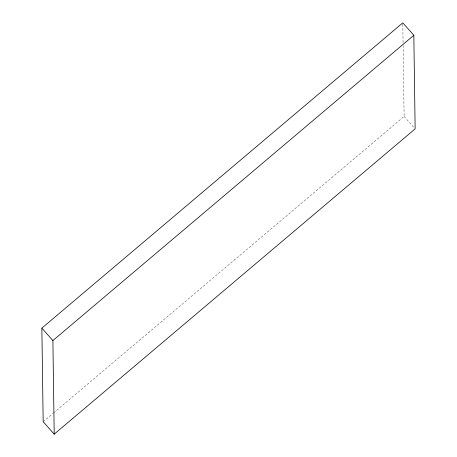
<?xml version="1.0" encoding="UTF-8"?>
<svg xmlns="http://www.w3.org/2000/svg" width="457" height="457" viewBox="0 0 457 457"><rect width="100%" height="100%" fill="white"/><g stroke="black" fill="none" stroke-linecap="round" stroke-linejoin="round"><path stroke-width="0.34" stroke-dasharray="2.29 1.71" d="M43.169 421.72L52.972 413.431M53.515 412.974L404.108 116.444L403.12 45.54M404.108 116.444L414.219 127.834M402.823 24.267L403.08 42.701"/><path stroke-width="0.69" d="M41.861 328.126L402.8 22.85L413.831 35.28L415.139 128.874L54.2 434.15L43.169 421.72L41.861 328.126L52.892 340.556L54.2 434.15M52.892 340.556L413.831 35.28"/></g></svg>
